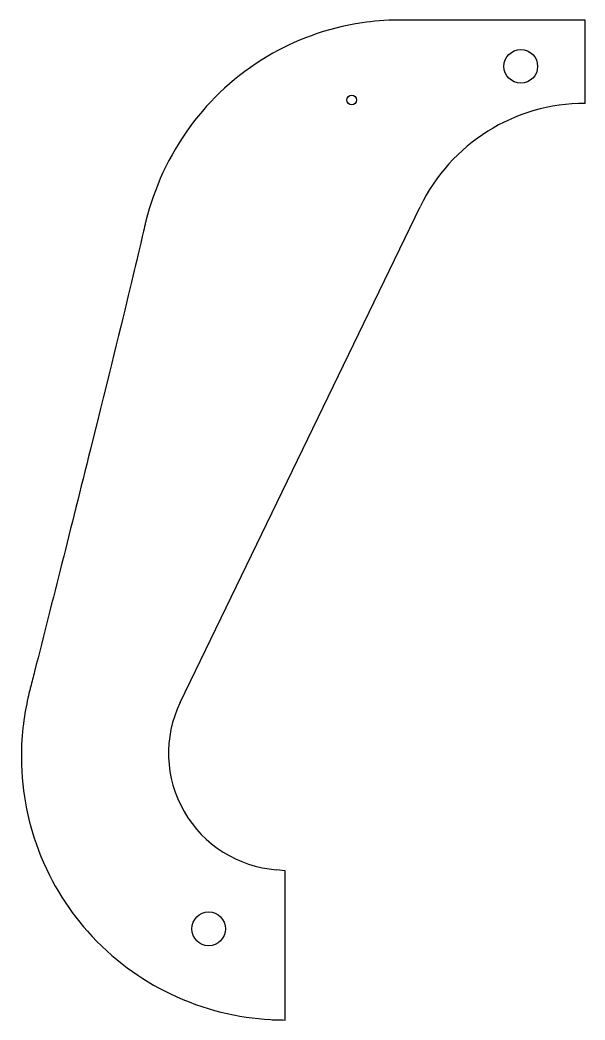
# Model space of a CAD drawing. Header units: millimetres. Extents: x -450 to -280, y -150 to 150.
import ezdxf

# ---------------------------------------------------------------- set-up
doc = ezdxf.new("R2010")
doc.units = ezdxf.units.MM
doc.layers.get('0').update_dxf_attribs({"linetype": 'CONTINUOUS'})

msp = doc.modelspace()

# ---------------------------------------------------------------- linework, layer by layer
for p, q in [((-280, 150), (-335.32, 150)), ((-280, 125), (-280, 150)), ((-401.5, -54.75), (-329.5, 93.97)), ((-370, -105.23), (-372.61, -104.9)), ((-370, -150), (-370, -105.23))]:
    msp.add_line(p, q)
for centre, radius in [((-299.27, 136.1), 5.06), ((-350, 126.02), 1.45), ((-392.96, -122.65), 5.06)]:
    msp.add_circle(centre, radius)
for centre, radius, start, end in [((-280, 70), 55, 90, 154.1666), ((-370, -70), 35, 154.1666, 265.7263)]:
    msp.add_arc(centre, radius, start, end)
for points, knots in [([(-335.32, 150), (-335.55, 150), (-335.78, 150), (-340, 149.96), (-343.59, 149.64), (-357.85, 147.53), (-367.26, 143.82), (-384.88, 133.43), (-392.47, 126.18), (-405.11, 109.18), (-409.37, 99.36), (-411.85, 89.41), (-411.94, 89.04), (-412.04, 88.62)], [-37.125754, -37.125754, -37.125754, -37.125754, -37.051542, -37.051542, -35.737794, -35.737794, -31.347446, -31.347446, -25.999617, -25.999617, -19.70847, -19.70847, -19.507304, -19.507304, -19.507304, -19.507304]), ([(-412.04, 88.62), (-413.4, 82.81), (-417.37, 65.61), (-434.39, -2.71), (-439.71, -23.76), (-445.2, -45.42)], [-19.507304, -19.507304, -19.507304, -19.507304, -16.759271, -16.759271, -15.275107, -15.275107, -15.275107, -15.275107]), ([(-445.2, -45.42), (-445.61, -47), (-446.01, -48.59), (-446.51, -50.55), (-446.61, -50.95), (-446.72, -51.38)], [-15.2751068, -15.2751068, -15.2751068, -15.2751068, -15.1664149, -15.1664149, -15.1417689, -15.1417689, -15.1417689, -15.1417689]), ([(-446.72, -51.38), (-447.57, -54.73), (-448.76, -60.23), (-449.58, -78.29), (-447.82, -88.27), (-441.08, -107.57), (-435.61, -116.27), (-421.83, -131.82), (-413.28, -137.89), (-394.35, -147.04), (-384.05, -149.35), (-373.03, -149.95), (-372.03, -150), (-370, -150)], [-15.141769, -15.141769, -15.141769, -15.141769, -14.951712, -14.951712, -14.65954, -14.65954, -14.311792, -14.311792, -13.895705, -13.895705, -13.404215, -13.404215, -13.336527, -13.336527, -13.336527, -13.336527])]:
    msp.add_open_spline(points, degree=3, knots=knots)

doc.saveas('drawing.dxf')
